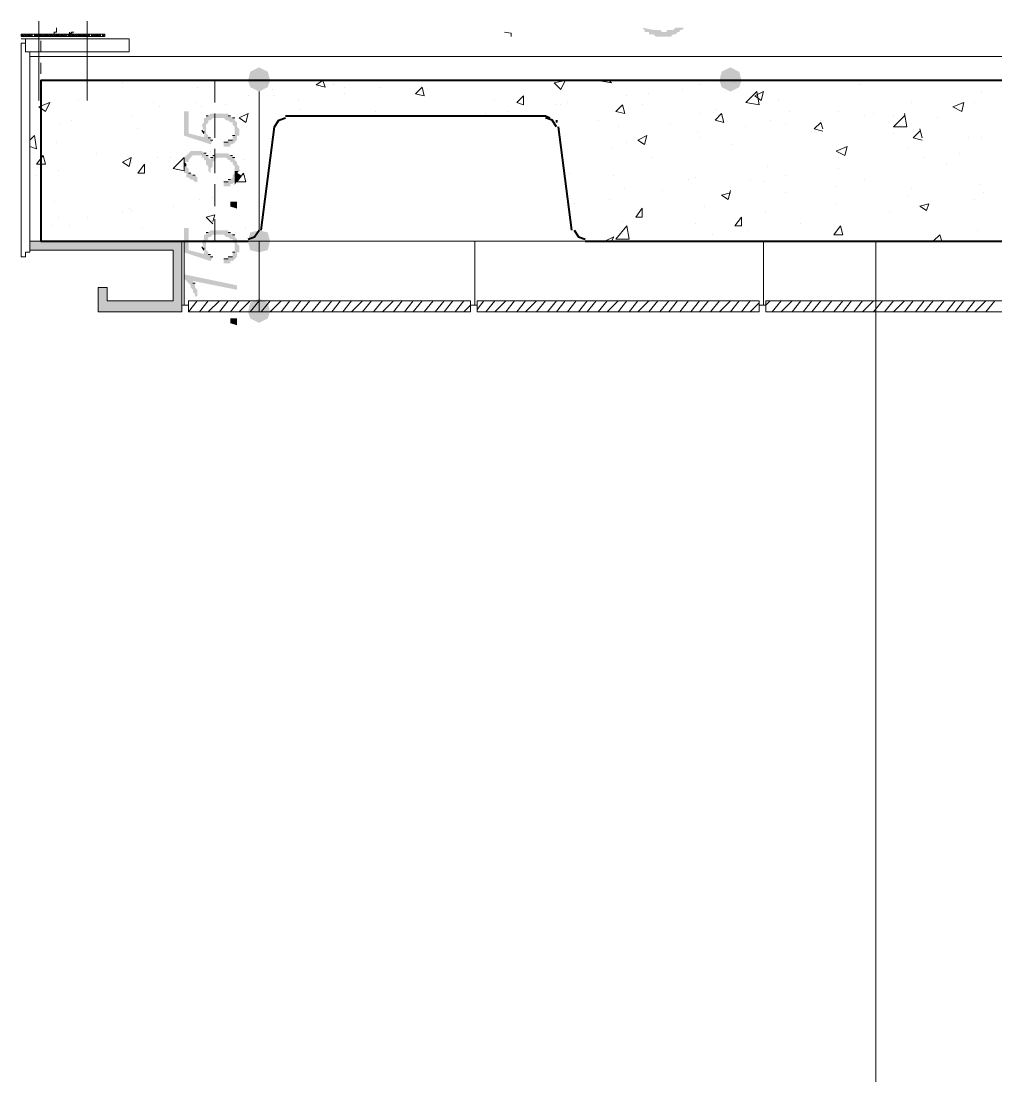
# Model space of a CAD drawing. Header units: millimetres. Extents: x 182 to 575, y -105 to 95.
# Drawn here: x 364.427 to 366.535, y -0.58 to 1.701 of the extents above; entities that cross this region are included whole.
import ezdxf

# ---------------------------------------------------------------- set-up
doc = ezdxf.new("R2010")
doc.units = ezdxf.units.MM
doc.header["$MEASUREMENT"] = 0
doc.layers.add('PDF_Geometry', color=7, linetype='Continuous')
doc.layers.add('PDF_Solid Fills', color=7, linetype='Continuous')

msp = doc.modelspace()

# ---------------------------------------------------------------- hatches: boundary and pattern name
at = {"layer": 'PDF_Solid Fills', "transparency": 33554559}
for points in [[(365.8464, 1.6769), (365.8512, 1.6769), (365.8512, 1.6817), (365.856, 1.6817), (365.8607, 1.6864), (365.8417, 1.6864), (365.8369, 1.6817), (365.8226, 1.6817), (365.8226, 1.6769), (365.8131, 1.6769), (365.8083, 1.6817), (365.794, 1.6817), (365.7702, 1.6864), (365.775, 1.6817), (365.775, 1.6769), (365.7845, 1.6769), (365.7845, 1.6722), (365.794, 1.6722), (365.7988, 1.6674), (365.8321, 1.6674), (365.8369, 1.6722), (365.8417, 1.6722)], [(364.9226, 1.5579), (364.9417, 1.5483), (364.9607, 1.5579), (364.9655, 1.5722), (364.9607, 1.5912), (364.9417, 1.6007), (364.9226, 1.5912), (364.9179, 1.5722)], [(365.9417, 1.5579), (365.9607, 1.5483), (365.9798, 1.5579), (365.9845, 1.5722), (365.9798, 1.5912), (365.9607, 1.6007), (365.9417, 1.5912), (365.9369, 1.5722)], [(364.8274, 1.4483), (364.8226, 1.4579), (364.8226, 1.4495), (364.7893, 1.4579), (364.7893, 1.5055), (364.7798, 1.5055), (364.7798, 1.4531), (364.8369, 1.4341), (364.8417, 1.4436), (364.8369, 1.4436), (364.8369, 1.4483), (364.8321, 1.4483), (364.8321, 1.4531), (364.8274, 1.4579), (364.8274, 1.4769), (364.8321, 1.4817), (364.8321, 1.4864), (364.8369, 1.4864), (364.8417, 1.4912), (364.8655, 1.4912), (364.8702, 1.4864), (364.875, 1.4864), (364.8798, 1.4817), (364.8845, 1.4817), (364.8845, 1.4769), (364.8893, 1.4722), (364.8893, 1.4531), (364.8845, 1.4531), (364.8845, 1.4436), (364.875, 1.4436), (364.875, 1.4388), (364.8655, 1.4388), (364.8655, 1.4293), (364.8798, 1.4293), (364.8798, 1.4341), (364.8845, 1.4341), (364.8893, 1.4388), (364.894, 1.4436), (364.894, 1.4531), (364.8988, 1.4531), (364.8988, 1.4674), (364.894, 1.4722), (364.894, 1.4817), (364.8893, 1.4864), (364.8893, 1.4912), (364.8845, 1.4912), (364.8798, 1.496), (364.875, 1.496), (364.875, 1.5007), (364.8369, 1.5007), (364.8321, 1.496), (364.8274, 1.496), (364.8274, 1.4912), (364.8226, 1.4912), (364.8226, 1.4817), (364.8179, 1.4769)], [(364.7988, 1.3579), (364.8036, 1.3531), (364.8083, 1.3531), (364.8083, 1.3626), (364.8036, 1.3674), (364.7988, 1.3674), (364.794, 1.3722), (364.7893, 1.3722), (364.7893, 1.3817), (364.7845, 1.3864), (364.7798, 1.3864), (364.7798, 1.3722), (364.7845, 1.3722), (364.7845, 1.3626), (364.7893, 1.3626), (364.794, 1.3579)], [(364.8798, 1.3007), (364.894, 1.296), (364.894, 1.3103), (364.8798, 1.3103)], [(364.8274, 1.196), (364.8226, 1.2055), (364.8226, 1.1972), (364.7893, 1.2055), (364.7893, 1.2531), (364.7798, 1.2531), (364.7798, 1.2007), (364.8369, 1.1817), (364.8417, 1.1912), (364.8369, 1.1912), (364.8369, 1.196), (364.8321, 1.196), (364.8321, 1.2007), (364.8274, 1.2055), (364.8274, 1.2245), (364.8321, 1.2293), (364.8321, 1.2341), (364.8369, 1.2341), (364.8417, 1.2388), (364.8655, 1.2388), (364.8702, 1.2341), (364.875, 1.2341), (364.8798, 1.2293), (364.8845, 1.2293), (364.8845, 1.2245), (364.8893, 1.2198), (364.8893, 1.2007), (364.8845, 1.2007), (364.8845, 1.1912), (364.875, 1.1912), (364.875, 1.1864), (364.8655, 1.1864), (364.8655, 1.1769), (364.8798, 1.1769), (364.8798, 1.1817), (364.8845, 1.1817), (364.894, 1.1912), (364.894, 1.2007), (364.8988, 1.2007), (364.8988, 1.215), (364.894, 1.2198), (364.894, 1.2293), (364.8893, 1.2341), (364.8893, 1.2388), (364.8845, 1.2388), (364.8798, 1.2436), (364.875, 1.2436), (364.875, 1.2483), (364.8369, 1.2483), (364.8321, 1.2436), (364.8274, 1.2436), (364.8274, 1.2388), (364.8226, 1.2388), (364.8226, 1.2293), (364.8179, 1.2245)], [(364.9226, 1.2055), (364.9417, 1.2007), (364.9607, 1.2055), (364.9655, 1.2245), (364.9607, 1.2436), (364.9417, 1.2483), (364.9226, 1.2436), (364.9179, 1.2245)], [(364.4464, 1.2055), (364.756, 1.2055), (364.756, 1.096), (364.6131, 1.096), (364.6131, 1.1245), (364.594, 1.1245), (364.594, 1.0722), (364.775, 1.0722), (364.775, 1.2245), (364.4464, 1.2245)], [(364.8036, 1.1055), (364.8083, 1.1055), (364.8083, 1.1198), (364.8036, 1.1245), (364.8036, 1.1341), (364.7988, 1.1341), (364.7988, 1.1388), (364.894, 1.1198), (364.894, 1.1293), (364.7798, 1.1531), (364.7798, 1.1436), (364.7845, 1.1388), (364.7893, 1.1341), (364.794, 1.1293), (364.794, 1.1245), (364.7988, 1.1198), (364.7988, 1.115), (364.8036, 1.1103)], [(364.9607, 1.0912), (364.9417, 1.1007), (364.9226, 1.0912), (364.9179, 1.0722), (364.9226, 1.0579), (364.9417, 1.0483), (364.9607, 1.0579), (364.9655, 1.0722)], [(364.8798, 1.0483), (364.894, 1.0436), (364.894, 1.0579), (364.8798, 1.0579)]]:
    msp.add_hatch(color=256, dxfattribs=at).paths.add_polyline_path(points)
h = msp.add_hatch(color=256, dxfattribs=at)
h.paths.add_polyline_path([(364.8798, 1.3436), (364.8798, 1.3483), (364.8845, 1.3483), (364.8893, 1.3531), (364.8893, 1.3722), (364.8845, 1.3674), (364.8845, 1.3626), (364.8798, 1.3579), (364.875, 1.3579), (364.875, 1.3531), (364.8655, 1.3531), (364.8655, 1.3436)])
h.paths.add_polyline_path([(364.8179, 1.4055), (364.8226, 1.4055), (364.8179, 1.4103)])
h.paths.add_polyline_path([(364.8226, 1.4055), (364.8226, 1.4007), (364.8274, 1.4007)])
h.paths.add_polyline_path([(364.8893, 1.3864), (364.8893, 1.3769), (364.8988, 1.3769), (364.8988, 1.3864), (364.894, 1.3912), (364.894, 1.396), (364.8893, 1.4007), (364.8893, 1.4055), (364.8845, 1.4055), (364.8845, 1.4103), (364.8798, 1.4103), (364.875, 1.415), (364.8464, 1.415), (364.8464, 1.4103), (364.8417, 1.4103), (364.8417, 1.4055), (364.8369, 1.4055), (364.8369, 1.4007), (364.8321, 1.4055), (364.8321, 1.4103), (364.8274, 1.4103), (364.8274, 1.415), (364.8226, 1.415), (364.8179, 1.4198), (364.794, 1.4198), (364.7798, 1.4055), (364.7798, 1.396), (364.7893, 1.396), (364.7893, 1.4007), (364.794, 1.4055), (364.7988, 1.4103), (364.8179, 1.4103), (364.8274, 1.4007), (364.8274, 1.3912), (364.8321, 1.3864), (364.8321, 1.3769), (364.8369, 1.3722), (364.8369, 1.3817), (364.8417, 1.3864), (364.8417, 1.396), (364.8464, 1.4007), (364.8512, 1.4055), (364.8702, 1.4055), (364.875, 1.4007), (364.8798, 1.4007), (364.8798, 1.396), (364.8845, 1.396), (364.8845, 1.3912)])

# ---------------------------------------------------------------- linework, layer by layer
at = {"layer": 'PDF_Geometry', "lineweight": 13}
for points in [[(364.4655, 1.7007), (364.4655, 1.5293)], [(364.5702, 1.7007), (364.5702, 1.5293)], [(364.4702, 1.6341), (364.4702, 1.6579)], [(364.5702, 1.6341), (364.5702, 1.6579)], [(364.4702, 1.5864), (364.4702, 1.6103)], [(364.5702, 1.5864), (364.5702, 1.6103)], [(364.8512, 1.5722), (365.1321, 1.5722)], [(365.8702, 1.5722), (367.2179, 1.5722)], [(364.775, 1.0722), (364.775, 1.2245), (364.4464, 1.2245), (364.4464, 1.2055), (364.756, 1.2055), (364.756, 1.096), (364.6131, 1.096), (364.6131, 1.1245), (364.594, 1.1245), (364.594, 1.0722)], [(364.8512, 1.2245), (364.975, 1.2245)], [(365.4083, 1.2245), (365.4083, 1.0864)], [(366.0321, 1.2245), (366.0321, 1.0864)], [(364.7893, 1.096), (365.3988, 1.096), (365.3988, 1.0722), (364.7893, 1.0722)], [(366.0226, 1.096), (365.4131, 1.096), (365.4131, 1.0722), (366.0226, 1.0722)], [(366.0369, 1.096), (366.6464, 1.096), (366.6464, 1.0722), (366.0369, 1.0722)], [(364.8512, 1.0722), (365.2369, 1.0722)]]:
    msp.add_lwpolyline(points, close=True, dxfattribs=at)
at = {"layer": 'PDF_Geometry', "lineweight": 20}
for points in [[(364.4274, 1.6722), (364.4274, 1.6674), (364.6083, 1.6674), (364.6083, 1.6722)], [(364.4274, 1.6722), (364.4274, 1.6674), (364.6083, 1.6674), (364.6083, 1.6722)], [(364.4369, 1.6341), (364.6607, 1.6341), (364.6607, 1.6626), (364.4369, 1.6626)]]:
    msp.add_lwpolyline(points, close=True, dxfattribs=at)
at = {"layer": 'PDF_Geometry', "color": 8, "lineweight": 13, "true_color": 0x808080}
for points in [[(364.4274, 1.6674), (364.4321, 1.6722), (364.4369, 1.6722), (364.4321, 1.6674), (364.4369, 1.6674), (364.4417, 1.6722), (364.4464, 1.6722), (364.4417, 1.6674), (364.4464, 1.6674), (364.4417, 1.6674), (364.4464, 1.6722)], [(364.4274, 1.6674), (364.4274, 1.6674)], [(364.4274, 1.6674), (364.4274, 1.6674)], [(364.4321, 1.6674), (364.4321, 1.6722)], [(364.4321, 1.6674), (364.4321, 1.6674)], [(364.4655, 1.6722), (364.4607, 1.6722), (364.4607, 1.6674), (364.456, 1.6674), (364.4512, 1.6674), (364.4512, 1.6722), (364.456, 1.6722), (364.4512, 1.6722), (364.456, 1.6722), (364.4512, 1.6722), (364.4512, 1.6674), (364.4464, 1.6674)], [(364.4512, 1.6674), (364.456, 1.6674), (364.456, 1.6722), (364.4607, 1.6722), (364.456, 1.6674)], [(364.4512, 1.6674), (364.4512, 1.6674)], [(364.4607, 1.6674), (364.4655, 1.6722), (364.4607, 1.6722)], [(364.4607, 1.6674), (364.4607, 1.6674)], [(364.4655, 1.6674), (364.4655, 1.6674)], [(364.4655, 1.6674), (364.4655, 1.6674)], [(364.4702, 1.6722), (364.4702, 1.6674), (364.4702, 1.6722), (364.475, 1.6722), (364.475, 1.6674), (364.4798, 1.6674), (364.475, 1.6674)], [(364.4702, 1.6674), (364.475, 1.6722), (364.4798, 1.6722), (364.475, 1.6722)], [(364.4702, 1.6674), (364.4702, 1.6674)], [(364.475, 1.6674), (364.475, 1.6674)], [(364.475, 1.6674), (364.475, 1.6674)], [(364.4893, 1.6722), (364.4845, 1.6722), (364.4798, 1.6674), (364.4798, 1.6722), (364.4845, 1.6722), (364.4845, 1.6674), (364.4893, 1.6722), (364.4845, 1.6722), (364.4798, 1.6722), (364.4798, 1.6674), (364.4845, 1.6722), (364.4845, 1.6674), (364.4798, 1.6674)], [(364.4845, 1.6674), (364.4893, 1.6722), (364.4845, 1.6722)], [(364.494, 1.6722), (364.4988, 1.6722), (364.494, 1.6674), (364.4988, 1.6722), (364.494, 1.6722), (364.4893, 1.6722), (364.4893, 1.6674), (364.494, 1.6722), (364.494, 1.6674), (364.4893, 1.6674), (364.494, 1.6674), (364.494, 1.6722), (364.4988, 1.6722), (364.4988, 1.6769), (364.5036, 1.6769), (364.5036, 1.6817), (364.5036, 1.6864)], [(364.4988, 1.6674), (364.4988, 1.6722), (364.5036, 1.6722)], [(364.4988, 1.6674), (364.5036, 1.6722)], [(364.4988, 1.6674), (364.5036, 1.6674)], [(364.4988, 1.6674), (364.5036, 1.6674)], [(364.4988, 1.6674), (364.4988, 1.6674)], [(364.4988, 1.6674), (364.4988, 1.6674)], [(364.5036, 1.6674), (364.5083, 1.6722), (364.5036, 1.6722)], [(364.5036, 1.6674), (364.5083, 1.6722)], [(364.5036, 1.6674), (364.5036, 1.6722), (364.5083, 1.6722)], [(364.5036, 1.6674), (364.5036, 1.6722)], [(364.5036, 1.6674), (364.5036, 1.6674)], [(364.5036, 1.6674), (364.5036, 1.6674)], [(364.5036, 1.6674), (364.5036, 1.6674)], [(364.5036, 1.6674), (364.5036, 1.6674)], [(364.5036, 1.6674), (364.5036, 1.6674)], [(364.5036, 1.6674), (364.5036, 1.6674)], [(364.5036, 1.6674), (364.5036, 1.6674)], [(364.5083, 1.6674), (364.5083, 1.6722), (364.5131, 1.6722)], [(364.5083, 1.6674), (364.5131, 1.6722)], [(364.5083, 1.6674), (364.5131, 1.6722), (364.5179, 1.6722)], [(364.5083, 1.6674), (364.5083, 1.6722), (364.5131, 1.6722)], [(364.5083, 1.6674), (364.5131, 1.6722)], [(364.5083, 1.6674), (364.5131, 1.6722), (364.5179, 1.6722)], [(364.5083, 1.6674), (364.5083, 1.6674)], [(364.5083, 1.6674), (364.5083, 1.6674)], [(364.5083, 1.6674), (364.5083, 1.6674)], [(364.5417, 1.6769), (364.5369, 1.6769), (364.5369, 1.6722), (364.5321, 1.6722), (364.5321, 1.6674), (364.5369, 1.6674), (364.5321, 1.6674), (364.5369, 1.6722), (364.5369, 1.6769), (364.5321, 1.6722), (364.5274, 1.6722), (364.5226, 1.6722), (364.5179, 1.6674), (364.5226, 1.6722), (364.5226, 1.6674), (364.5274, 1.6722), (364.5226, 1.6674), (364.5274, 1.6674), (364.5321, 1.6722), (364.5274, 1.6722), (364.5226, 1.6722), (364.5179, 1.6674), (364.5179, 1.6722), (364.5131, 1.6674), (364.5131, 1.6722), (364.5131, 1.6674), (364.5131, 1.6722), (364.5179, 1.6722), (364.5131, 1.6722), (364.5131, 1.6674), (364.5131, 1.6722), (364.5131, 1.6674), (364.5179, 1.6722), (364.5179, 1.6674), (364.5226, 1.6722), (364.5179, 1.6722), (364.5226, 1.6722), (364.5179, 1.6674), (364.5179, 1.6722), (364.5226, 1.6722), (364.5226, 1.6674), (364.5274, 1.6674), (364.5226, 1.6674), (364.5274, 1.6722), (364.5321, 1.6722), (364.5321, 1.6769)], [(364.5131, 1.6674), (364.5131, 1.6674)], [(364.5131, 1.6674), (364.5131, 1.6674)], [(364.5131, 1.6674), (364.5131, 1.6674)], [(364.5179, 1.6674), (364.5179, 1.6674)], [(364.5179, 1.6674), (364.5179, 1.6674)], [(364.5179, 1.6674), (364.5179, 1.6674)], [(364.5274, 1.6674), (364.5321, 1.6722)], [(364.5274, 1.6674), (364.5321, 1.6722)], [(364.5274, 1.6674), (364.5274, 1.6674)], [(364.5274, 1.6674), (364.5274, 1.6674)], [(364.5417, 1.6674), (364.5369, 1.6674), (364.5321, 1.6674), (364.5369, 1.6674), (364.5417, 1.6674), (364.5417, 1.6722), (364.5464, 1.6722), (364.5417, 1.6674), (364.5464, 1.6674)], [(364.5369, 1.6674), (364.5369, 1.6674)], [(364.5369, 1.6674), (364.5369, 1.6674)], [(364.5417, 1.6674), (364.5417, 1.6674)], [(364.5702, 1.6674), (364.5655, 1.6674), (364.5702, 1.6722), (364.5655, 1.6722), (364.5607, 1.6674), (364.556, 1.6674), (364.5607, 1.6722), (364.556, 1.6722), (364.5512, 1.6674), (364.5512, 1.6722), (364.556, 1.6722), (364.5512, 1.6722), (364.5464, 1.6722), (364.5464, 1.6674), (364.5464, 1.6722), (364.5512, 1.6722), (364.5464, 1.6722), (364.5464, 1.6674), (364.5512, 1.6722), (364.556, 1.6722), (364.5512, 1.6722), (364.5512, 1.6674)], [(364.5464, 1.6674), (364.5464, 1.6674)], [(364.5464, 1.6674), (364.5464, 1.6674)], [(364.556, 1.6674), (364.556, 1.6722), (364.556, 1.6674), (364.556, 1.6722), (364.5607, 1.6722), (364.5607, 1.6674), (364.5607, 1.6722), (364.5655, 1.6722), (364.5655, 1.6674), (364.5702, 1.6674), (364.575, 1.6674), (364.575, 1.6722), (364.5798, 1.6722), (364.575, 1.6722), (364.5798, 1.6722), (364.575, 1.6722), (364.575, 1.6674), (364.5798, 1.6674), (364.5845, 1.6674), (364.5845, 1.6722), (364.5893, 1.6722), (364.5893, 1.6674), (364.5893, 1.6722), (364.594, 1.6722), (364.594, 1.6674), (364.5988, 1.6722), (364.6036, 1.6722), (364.5988, 1.6722), (364.5988, 1.6674), (364.6036, 1.6674), (364.5988, 1.6674)], [(364.556, 1.6674), (364.556, 1.6674)], [(364.575, 1.6674), (364.5798, 1.6674), (364.5798, 1.6722), (364.5845, 1.6722), (364.5798, 1.6674)], [(364.575, 1.6674), (364.575, 1.6674)], [(364.5845, 1.6674), (364.5893, 1.6722), (364.5845, 1.6722)], [(364.5845, 1.6674), (364.5845, 1.6674)], [(364.5893, 1.6674), (364.594, 1.6674), (364.594, 1.6722), (364.5988, 1.6722), (364.5988, 1.6674), (364.5988, 1.6722), (364.6036, 1.6722)], [(364.5893, 1.6674), (364.5893, 1.6674)], [(364.594, 1.6674), (364.594, 1.6674)], [(364.5988, 1.6674), (364.5988, 1.6674)], [(364.5988, 1.6674), (364.5988, 1.6674)], [(364.6036, 1.6674), (364.6083, 1.6674), (364.6083, 1.6722), (364.6036, 1.6674), (364.6036, 1.6722), (364.6083, 1.6722), (364.6036, 1.6674), (364.6036, 1.6722), (364.6083, 1.6722), (364.6083, 1.6674)], [(364.6083, 1.6674), (364.6083, 1.6674)]]:
    msp.add_lwpolyline(points, dxfattribs=at)
for points in [[(364.4369, 1.6722), (364.4321, 1.6722), (364.4321, 1.6674)], [(364.4369, 1.6722), (364.4369, 1.6674), (364.4369, 1.6722), (364.4417, 1.6722)], [(364.4417, 1.6674), (364.4417, 1.6722), (364.4369, 1.6722), (364.4369, 1.6674), (364.4417, 1.6722)], [(364.4512, 1.6722), (364.4464, 1.6722), (364.4464, 1.6674)], [(364.4512, 1.6722), (364.4464, 1.6722), (364.4464, 1.6674)], [(364.4607, 1.6722), (364.456, 1.6722), (364.456, 1.6674)], [(364.4607, 1.6722), (364.4607, 1.6674), (364.4607, 1.6722), (364.4655, 1.6722)], [(364.4702, 1.6722), (364.4655, 1.6674), (364.4655, 1.6722)], [(364.4702, 1.6722), (364.4655, 1.6674), (364.4655, 1.6722)], [(364.4702, 1.6722), (364.4702, 1.6674), (364.4702, 1.6722), (364.475, 1.6722)], [(364.4798, 1.6722), (364.475, 1.6674), (364.475, 1.6722)], [(364.494, 1.6722), (364.4893, 1.6722), (364.4893, 1.6674)], [(364.5036, 1.6722), (364.4988, 1.6674), (364.4988, 1.6722)], [(364.5036, 1.6722), (364.4988, 1.6674), (364.4988, 1.6722)], [(364.5036, 1.6722), (364.4988, 1.6674), (364.4988, 1.6722)], [(364.5131, 1.6722), (364.5083, 1.6674), (364.5083, 1.6722)], [(364.5131, 1.6722), (364.5083, 1.6674), (364.5083, 1.6722)], [(364.5226, 1.6722), (364.5179, 1.6674), (364.5179, 1.6722)], [(364.5274, 1.6722), (364.5226, 1.6722), (364.5226, 1.6674)], [(364.5274, 1.6722), (364.5226, 1.6722), (364.5226, 1.6674), (364.5274, 1.6674), (364.5321, 1.6722)], [(364.5369, 1.6769), (364.5369, 1.6722), (364.5321, 1.6674), (364.5321, 1.6722), (364.5369, 1.6722), (364.5369, 1.6769), (364.5417, 1.6769)], [(364.5369, 1.6722), (364.5321, 1.6722), (364.5321, 1.6674)], [(364.5369, 1.6722), (364.5321, 1.6674), (364.5321, 1.6722)], [(364.5417, 1.6722), (364.5369, 1.6722), (364.5369, 1.6674)], [(364.5417, 1.6722), (364.5369, 1.6722), (364.5369, 1.6674)], [(364.5417, 1.6722), (364.5369, 1.6674), (364.5369, 1.6722), (364.5417, 1.6722), (364.5369, 1.6722), (364.5417, 1.6722), (364.5369, 1.6722), (364.5369, 1.6674)], [(364.5464, 1.6722), (364.5417, 1.6674), (364.5417, 1.6722)], [(364.5655, 1.6722), (364.5607, 1.6722), (364.5607, 1.6674)], [(364.5702, 1.6722), (364.5655, 1.6674), (364.5655, 1.6722)], [(364.575, 1.6722), (364.5702, 1.6722), (364.5702, 1.6674)], [(364.575, 1.6722), (364.5702, 1.6722), (364.5702, 1.6674)], [(364.5845, 1.6722), (364.5798, 1.6722), (364.5798, 1.6674)], [(364.5845, 1.6722), (364.5845, 1.6674), (364.5845, 1.6722), (364.5893, 1.6722)], [(364.594, 1.6722), (364.5893, 1.6674), (364.5893, 1.6722)], [(364.594, 1.6722), (364.594, 1.6674), (364.594, 1.6722), (364.5988, 1.6722)]]:
    msp.add_lwpolyline(points, close=True, dxfattribs=at)
at = {"layer": 'PDF_Geometry', "lineweight": 20}
for points in [[(365.4726, 1.6769), (365.4869, 1.6745), (365.4869, 1.6722), (365.4869, 1.6722), (365.4869, 1.6698), (365.4869, 1.6674), (365.4869, 1.6674)], [(364.4464, 1.6341), (364.4464, 1.2007), (364.4369, 1.2007), (364.4369, 1.1912), (364.4274, 1.1912), (364.4274, 1.6531), (364.4369, 1.6531)], [(366.275, 1.2245), (366.275, -2.4278)], [(364.4369, 1.2007), (364.4369, 1.2007)]]:
    msp.add_lwpolyline(points, dxfattribs=at)
at = {"layer": 'PDF_Geometry', "lineweight": 0}
for points in [[(364.6083, 1.6626), (364.4274, 1.6626)], [(365.0798, 1.5722), (365.0845, 1.5579), (365.0655, 1.5626)], [(365.294, 1.5579), (365.2988, 1.5388), (365.2798, 1.5436)], [(365.6036, 1.5722), (365.594, 1.5531), (365.5798, 1.5674)], [(365.5131, 1.5388), (365.5131, 1.5198), (365.4988, 1.5245)], [(366.0226, 1.5198), (365.994, 1.5245), (366.0179, 1.5483)], [(366.0321, 1.5483), (366.0274, 1.5293), (366.0131, 1.5388)], [(364.4893, 1.5245), (364.4798, 1.5055), (364.4655, 1.515)], [(365.7274, 1.5198), (365.7321, 1.5007), (365.7131, 1.5055)], [(366.4655, 1.5245), (366.4607, 1.5055), (366.4417, 1.515)], [(364.9179, 1.5007), (364.9131, 1.4817), (364.8988, 1.4912)], [(365.9417, 1.5007), (365.9464, 1.4817), (365.9274, 1.4864)], [(365.7798, 1.4531), (365.775, 1.4341), (365.7607, 1.4436)], [(366.2131, 1.4293), (366.2083, 1.4103), (366.1893, 1.4198)], [(364.475, 1.4103), (364.4798, 1.3912), (364.4607, 1.3912)], [(364.6655, 1.4055), (364.6607, 1.3864), (364.6464, 1.396)], [(364.7798, 1.3769), (364.756, 1.3817), (364.7798, 1.4055)], [(364.694, 1.3912), (364.694, 1.3722), (364.6798, 1.3722)], [(364.9083, 1.3722), (364.9131, 1.3531), (364.894, 1.3531)], [(366.3893, 1.3055), (366.3845, 1.2912), (366.3702, 1.3007)], [(365.7702, 1.296), (365.7702, 1.2769), (365.756, 1.2769)], [(365.7417, 1.2293), (365.7131, 1.2293), (365.7369, 1.2579)], [(365.9845, 1.2769), (365.9845, 1.2579), (365.9702, 1.2579)], [(366.1988, 1.2579), (366.2036, 1.2388), (366.1845, 1.2388)]]:
    msp.add_lwpolyline(points, close=True, dxfattribs=at)
at = {"layer": 'PDF_Geometry', "lineweight": 13}
for points in [[(364.4464, 1.5722), (364.4464, 1.6245), (367.5083, 1.6245)], [(364.4702, 1.6198), (364.4702, 1.6198)], [(364.4702, 1.6198), (364.4702, 1.6198)], [(364.5702, 1.6198), (364.5702, 1.6198)], [(364.5702, 1.6198), (364.5702, 1.6198)], [(364.494, 1.5722), (364.4702, 1.5722), (364.4702, 1.5245)], [(364.5702, 1.5722), (364.5226, 1.5722)], [(364.6464, 1.5722), (364.594, 1.5722)], [(364.7226, 1.5722), (364.6702, 1.5722)], [(364.794, 1.5722), (364.7464, 1.5722)], [(364.8464, 1.5245), (364.8464, 1.5722), (364.8226, 1.5722)], [(364.9417, 1.5483), (364.9417, 1.5245), (364.9417, 1.2722), (364.9417, 1.2483), (364.9417, 1.2722), (364.9417, 1.3245)], [(364.4702, 1.5007), (364.4702, 1.4483)], [(364.8274, 1.496), (364.8321, 1.496), (364.8274, 1.496)], [(364.8464, 1.4483), (364.8464, 1.5007)], [(364.8798, 1.496), (364.875, 1.496), (364.8798, 1.496)], [(364.8893, 1.4912), (364.8845, 1.4912), (364.8893, 1.4912)], [(364.8179, 1.465), (364.8226, 1.4579), (364.8226, 1.4626)], [(364.8369, 1.4483), (364.8321, 1.4483), (364.8369, 1.4483)], [(364.8417, 1.4436), (364.8369, 1.4436), (364.8417, 1.4436)], [(364.8655, 1.4388), (364.875, 1.4388), (364.8655, 1.4388)], [(364.875, 1.4436), (364.8845, 1.4436), (364.875, 1.4436)], [(364.8845, 1.4531), (364.8893, 1.4531), (364.8845, 1.4531)], [(364.4702, 1.4245), (364.4702, 1.3722)], [(364.8274, 1.415), (364.8226, 1.415), (364.8274, 1.415)], [(364.8464, 1.3722), (364.8464, 1.4245)], [(364.8321, 1.4103), (364.8274, 1.4103), (364.8321, 1.4103)], [(364.8369, 1.4055), (364.8417, 1.4055), (364.8369, 1.4055)], [(364.8417, 1.4103), (364.8464, 1.4103), (364.8417, 1.4103)], [(364.8845, 1.4103), (364.8798, 1.4103), (364.8845, 1.4103)], [(364.8893, 1.4055), (364.8845, 1.4055), (364.8893, 1.4055)], [(364.794, 1.3722), (364.7893, 1.3722), (364.794, 1.3722)], [(364.4702, 1.3483), (364.4702, 1.3007)], [(364.8036, 1.3674), (364.7988, 1.3674), (364.8036, 1.3674)], [(364.8464, 1.3007), (364.8464, 1.3483)], [(364.8655, 1.3531), (364.875, 1.3531), (364.8655, 1.3531)], [(364.875, 1.3579), (364.8798, 1.3579), (364.875, 1.3579)], [(364.4988, 1.3103), (364.4988, 1.3103)], [(364.894, 1.296), (364.8798, 1.3007), (364.894, 1.296)], [(364.4702, 1.2722), (364.4702, 1.2245), (364.494, 1.2245)], [(364.8226, 1.2245), (364.8464, 1.2245), (364.8464, 1.2722)], [(364.8274, 1.2436), (364.8321, 1.2436), (364.8274, 1.2436)], [(364.8798, 1.2436), (364.875, 1.2436), (364.8798, 1.2436)], [(364.8893, 1.2388), (364.8845, 1.2388), (364.8893, 1.2388)], [(364.5226, 1.2245), (364.5702, 1.2245)], [(364.594, 1.2245), (364.6464, 1.2245)], [(364.6702, 1.2245), (364.7226, 1.2245)], [(364.7464, 1.2245), (364.794, 1.2245)], [(364.7798, 1.0864), (364.7798, 1.2245)], [(364.8179, 1.2126), (364.8226, 1.2055), (364.8226, 1.2103)], [(364.8702, 1.2245), (377.3179, 1.2245)], [(364.9417, 1.0722), (364.9417, 1.2245)], [(364.8369, 1.196), (364.8321, 1.196), (364.8369, 1.196)], [(364.8417, 1.1912), (364.8369, 1.1912), (364.8417, 1.1912)], [(364.8655, 1.1864), (364.875, 1.1864), (364.8655, 1.1864)], [(364.875, 1.1912), (364.8845, 1.1912), (364.875, 1.1912)], [(364.8845, 1.2007), (364.8893, 1.2007), (364.8845, 1.2007)], [(364.8036, 1.1341), (364.7988, 1.1341), (364.8036, 1.1341)], [(364.775, 1.0722), (364.775, 1.096)], [(364.8083, 1.096), (364.7893, 1.0722), (364.7893, 1.096)], [(364.8131, 1.0722), (364.8321, 1.096)], [(364.8321, 1.0722), (364.856, 1.096)], [(364.856, 1.0722), (364.875, 1.096)], [(364.8798, 1.0722), (364.8988, 1.096)], [(364.8988, 1.0722), (364.9226, 1.096)], [(364.9226, 1.0722), (364.9417, 1.096)], [(364.9464, 1.0722), (364.9655, 1.096)], [(364.9655, 1.0722), (364.9893, 1.096)], [(364.9893, 1.0722), (365.0083, 1.096)], [(365.0131, 1.0722), (365.0321, 1.096)], [(365.0321, 1.0722), (365.0512, 1.096)], [(365.056, 1.0722), (365.075, 1.096)], [(365.0798, 1.0722), (365.0988, 1.096)], [(365.0988, 1.0722), (365.1179, 1.096)], [(365.1226, 1.0722), (365.1417, 1.096)], [(365.1417, 1.0722), (365.1655, 1.096)], [(365.1655, 1.0722), (365.1845, 1.096)], [(365.1893, 1.0722), (365.2083, 1.096)], [(365.2083, 1.0722), (365.2321, 1.096)], [(365.2321, 1.0722), (365.2512, 1.096)], [(365.256, 1.0722), (365.275, 1.096)], [(365.275, 1.0722), (365.294, 1.096)], [(365.2988, 1.0722), (365.3179, 1.096)], [(365.3226, 1.0722), (365.3417, 1.096)], [(365.3417, 1.0722), (365.3607, 1.096)], [(365.3655, 1.0722), (365.3845, 1.096)], [(365.3988, 1.0722), (365.3988, 1.096)], [(365.4131, 1.0722), (365.4131, 1.096)], [(365.4131, 1.0769), (365.4274, 1.096)], [(365.4321, 1.0722), (365.4512, 1.096)], [(365.4512, 1.0722), (365.475, 1.096)], [(365.475, 1.0722), (365.494, 1.096)], [(365.4988, 1.0722), (365.5179, 1.096)], [(365.5179, 1.0722), (365.5417, 1.096)], [(365.5417, 1.0722), (365.5607, 1.096)], [(365.5655, 1.0722), (365.5845, 1.096)], [(365.5845, 1.0722), (365.6036, 1.096)], [(365.6083, 1.0722), (365.6274, 1.096)], [(365.6321, 1.0722), (365.6512, 1.096)], [(365.6512, 1.0722), (365.6702, 1.096)], [(365.675, 1.0722), (365.694, 1.096)], [(365.694, 1.0722), (365.7179, 1.096)], [(365.7179, 1.0722), (365.7369, 1.096)], [(365.7417, 1.0722), (365.7607, 1.096)], [(365.7607, 1.0722), (365.7845, 1.096)], [(365.7845, 1.0722), (365.8036, 1.096)], [(365.8083, 1.0722), (365.8274, 1.096)], [(365.8274, 1.0722), (365.8464, 1.096)], [(365.8512, 1.0722), (365.8702, 1.096)], [(365.875, 1.0722), (365.894, 1.096)], [(365.894, 1.0722), (365.9131, 1.096)], [(365.9179, 1.0722), (365.9369, 1.096)], [(365.9369, 1.0722), (365.9607, 1.096)], [(365.9607, 1.0722), (365.9798, 1.096)], [(365.9845, 1.0722), (366.0036, 1.096)], [(366.0226, 1.0722), (366.0226, 1.096)], [(366.0464, 1.096), (366.0369, 1.0864), (366.0226, 1.0864)], [(366.0369, 1.0722), (366.0369, 1.096)], [(366.0512, 1.0722), (366.0702, 1.096)], [(366.0702, 1.0722), (366.094, 1.096)], [(366.094, 1.0722), (366.1131, 1.096)], [(366.1179, 1.0722), (366.1369, 1.096)], [(366.1369, 1.0722), (366.156, 1.096)], [(366.1607, 1.0722), (366.1798, 1.096)], [(366.1845, 1.0722), (366.2036, 1.096)], [(366.2036, 1.0722), (366.2226, 1.096)], [(366.2274, 1.0722), (366.2464, 1.096)], [(366.2464, 1.0722), (366.2702, 1.096)], [(366.2702, 1.0722), (366.2893, 1.096)], [(366.294, 1.0722), (366.3131, 1.096)], [(366.3131, 1.0722), (366.3369, 1.096)], [(366.3369, 1.0722), (366.356, 1.096)], [(366.3607, 1.0722), (366.3798, 1.096)], [(366.3798, 1.0722), (366.3988, 1.096)], [(366.4036, 1.0722), (366.4226, 1.096)], [(366.4274, 1.0722), (366.4464, 1.096)], [(366.4464, 1.0722), (366.4655, 1.096)], [(366.4702, 1.0722), (366.4893, 1.096)], [(366.4893, 1.0722), (366.5131, 1.096)], [(366.5131, 1.0722), (366.5321, 1.096)], [(364.775, 1.0864), (364.7893, 1.0864)], [(365.3845, 1.0722), (365.3988, 1.0864), (365.4131, 1.0864)], [(366.0036, 1.0722), (366.0226, 1.0912)], [(364.894, 1.0436), (364.8798, 1.0483), (364.894, 1.0436)]]:
    msp.add_lwpolyline(points, dxfattribs=at)
at = {"layer": 'PDF_Geometry', "lineweight": 40}
for points in [[(377.1179, 1.2245), (377.5702, 1.2245), (377.5702, 1.5722), (364.8464, 1.5722), (364.4702, 1.5722), (364.4702, 1.2245), (364.8464, 1.2245), (364.9179, 1.2245)], [(364.9464, 1.2483), (364.975, 1.4722), (364.9845, 1.4864), (364.9988, 1.4912)], [(364.9988, 1.496), (365.0083, 1.496), (365.5607, 1.496), (365.5702, 1.4912)], [(365.5845, 1.4722), (365.575, 1.4864), (365.5607, 1.4912)], [(365.5845, 1.4864), (365.5845, 1.4817)], [(365.6179, 1.2483), (365.5893, 1.4722)], [(364.8464, 1.4245), (364.8464, 1.4245)], [(364.9179, 1.2293), (364.9321, 1.2341), (364.9417, 1.2483)], [(365.6226, 1.2483), (365.6321, 1.2341), (365.6464, 1.2293)], [(365.6464, 1.2245), (376.394, 1.2245)]]:
    msp.add_lwpolyline(points, dxfattribs=at)
at = {"layer": 'PDF_Geometry', "lineweight": 0}
for points in [[(364.4893, 1.5722), (364.4893, 1.5722)], [(364.5655, 1.5722), (364.5655, 1.5722)], [(364.6464, 1.5674), (364.6464, 1.5674)], [(364.8083, 1.5579), (364.8083, 1.5579)], [(364.9702, 1.5531), (364.9702, 1.5531)], [(365.1036, 1.5626), (365.1036, 1.5626)], [(365.1274, 1.5579), (365.1274, 1.5579)], [(365.1798, 1.5722), (365.1798, 1.5722)], [(365.2036, 1.5579), (365.2036, 1.5579)], [(365.675, 1.5722), (365.675, 1.5722)], [(365.675, 1.5722), (365.7036, 1.5674), (365.6988, 1.5722)], [(365.856, 1.5531), (365.856, 1.5531)], [(365.894, 1.5626), (365.894, 1.5626)], [(365.9702, 1.5674), (365.9702, 1.5674)], [(366.2417, 1.5626), (366.2417, 1.5626)], [(364.5512, 1.5293), (364.5512, 1.5293)], [(364.9179, 1.5388), (364.9179, 1.5388)], [(364.975, 1.5388), (364.975, 1.5388)], [(365.0274, 1.5293), (365.0274, 1.5293)], [(365.1274, 1.5436), (365.1274, 1.5436)], [(365.2893, 1.5388), (365.2893, 1.5388)], [(365.4512, 1.5293), (365.4512, 1.5293)], [(365.7369, 1.5388), (365.7369, 1.5388)], [(365.7845, 1.5436), (365.7845, 1.5436)], [(366.0655, 1.5293), (366.0655, 1.5293)], [(366.5036, 1.5483), (366.5036, 1.5483)], [(364.7131, 1.5245), (364.7131, 1.5245)], [(364.7274, 1.515), (364.7274, 1.515)], [(364.8036, 1.5245), (364.8036, 1.5245)], [(364.8179, 1.515), (364.8179, 1.515)], [(364.8702, 1.5198), (364.8702, 1.5198)], [(365.0321, 1.5103), (365.0321, 1.5103)], [(365.194, 1.5055), (365.194, 1.5055)], [(365.4798, 1.5055), (365.4798, 1.5055)], [(365.5845, 1.5198), (365.5845, 1.5198)], [(365.594, 1.5198), (365.594, 1.5198)], [(365.6083, 1.5245), (365.6083, 1.5245)], [(365.7702, 1.5198), (365.7702, 1.5198)], [(365.9274, 1.5103), (365.9274, 1.5103)], [(366.0893, 1.5055), (366.0893, 1.5055)], [(366.194, 1.5055), (366.194, 1.5055)], [(366.3512, 1.5245), (366.3512, 1.5245)], [(366.4607, 1.5245), (366.4607, 1.5245)], [(366.4893, 1.5245), (366.4893, 1.5245)], [(364.5369, 1.4864), (364.5369, 1.4864)], [(364.6655, 1.496), (364.6655, 1.496)], [(364.856, 1.5007), (364.856, 1.5007)], [(365.3512, 1.496), (365.3512, 1.496)], [(365.4321, 1.5007), (365.4321, 1.5007)], [(365.675, 1.4864), (365.675, 1.4864)], [(365.894, 1.5007), (365.894, 1.5007)], [(366.0464, 1.4864), (366.0464, 1.4864)], [(366.156, 1.4864), (366.156, 1.4864)], [(366.2512, 1.496), (366.2512, 1.496)], [(366.2702, 1.5007), (366.2702, 1.5007)], [(366.3369, 1.5007), (366.3417, 1.4722), (366.3131, 1.4722), (366.3369, 1.496)], [(366.3131, 1.496), (366.3131, 1.496)], [(366.4083, 1.4912), (366.4083, 1.4912)], [(364.5131, 1.4769), (364.5131, 1.4769)], [(364.6798, 1.4674), (364.6798, 1.4674)], [(365.7179, 1.4722), (365.7179, 1.4722)], [(365.8321, 1.4769), (365.8321, 1.4769)], [(365.8893, 1.4626), (365.8893, 1.4626)], [(365.994, 1.4722), (365.994, 1.4722)], [(366.0798, 1.4769), (366.0798, 1.4769)], [(366.1369, 1.4626), (366.1369, 1.4626)], [(366.1607, 1.4626), (366.1417, 1.4674), (366.156, 1.4817), (366.1607, 1.4674)], [(366.1512, 1.4626), (366.1512, 1.4626)], [(366.375, 1.4436), (366.356, 1.4483), (366.3702, 1.4626)], [(366.375, 1.4483), (366.3702, 1.4674)], [(364.4464, 1.4436), (364.456, 1.4531), (364.4607, 1.4245), (364.4464, 1.4293)], [(364.5036, 1.4388), (364.5036, 1.4388)], [(365.7369, 1.4388), (365.7369, 1.4388)], [(365.894, 1.4483), (365.894, 1.4483)], [(366.3131, 1.4579), (366.3131, 1.4579)], [(366.475, 1.4483), (366.475, 1.4483)], [(366.5036, 1.4483), (366.5036, 1.4483)], [(364.5893, 1.415), (364.5893, 1.415)], [(364.8179, 1.415), (364.8179, 1.415)], [(364.8369, 1.4198), (364.8369, 1.4198)], [(365.7036, 1.4245), (365.7036, 1.4245)], [(365.7798, 1.4341), (365.7798, 1.4341)], [(365.9655, 1.4341), (365.9655, 1.4341)], [(366.3464, 1.4245), (366.3464, 1.4245)], [(366.456, 1.415), (366.456, 1.415)], [(364.6464, 1.396), (364.6464, 1.396)], [(364.6655, 1.396), (364.6655, 1.396)], [(364.7226, 1.4055), (364.7226, 1.4055)], [(364.7512, 1.4055), (364.7512, 1.4055)], [(364.9083, 1.4007), (364.9083, 1.4007)], [(365.7893, 1.4055), (365.7893, 1.4055)], [(366.194, 1.4055), (366.194, 1.4055)], [(366.3798, 1.4055), (366.3798, 1.4055)], [(364.5083, 1.3769), (364.5083, 1.3769)], [(365.6131, 1.3722), (365.6131, 1.3722)], [(366.0417, 1.3864), (366.0417, 1.3864)], [(366.194, 1.3817), (366.194, 1.3817)], [(366.4274, 1.3912), (366.4274, 1.3912)], [(364.4607, 1.3674), (364.4607, 1.3674)], [(365.7083, 1.3674), (365.7083, 1.3674)], [(365.8702, 1.3579), (365.8702, 1.3579)], [(365.8845, 1.3626), (365.8845, 1.3626)], [(366.0036, 1.3579), (366.0036, 1.3579)], [(366.0321, 1.3531), (366.0321, 1.3531)], [(366.0798, 1.3674), (366.0798, 1.3674)], [(366.2512, 1.3579), (366.2512, 1.3579)], [(366.4988, 1.3483), (366.4988, 1.3483)], [(364.9464, 1.3245), (364.9464, 1.3245)], [(365.7321, 1.3388), (365.7321, 1.3388)], [(365.8131, 1.3341), (365.8131, 1.3341)], [(365.9607, 1.3341), (365.956, 1.315), (365.9417, 1.3245), (365.9607, 1.3293)], [(366.0798, 1.3293), (366.0798, 1.3293)], [(366.1893, 1.3436), (366.1893, 1.3436)], [(366.3464, 1.3245), (366.3464, 1.3245)], [(366.3512, 1.3388), (366.3512, 1.3388)], [(366.5083, 1.3293), (366.5083, 1.3293)], [(364.756, 1.3007), (364.756, 1.3007)], [(364.8131, 1.315), (364.8131, 1.315)], [(364.8417, 1.3198), (364.8417, 1.3198)], [(365.6226, 1.3055), (365.6226, 1.3055)], [(365.6988, 1.315), (365.6988, 1.315)], [(365.9036, 1.3007), (365.9036, 1.3007)], [(366.1893, 1.3055), (366.1893, 1.3055)], [(366.3798, 1.3007), (366.3798, 1.3007)], [(366.4893, 1.315), (366.4893, 1.315)], [(364.6464, 1.2864), (364.6464, 1.2864)], [(364.6607, 1.296), (364.6607, 1.296)], [(364.6655, 1.2912), (364.6655, 1.2912)], [(364.8417, 1.2626), (364.8274, 1.2769), (364.8464, 1.2817), (364.8417, 1.2674)], [(366.0369, 1.2864), (366.0369, 1.2864)], [(366.3036, 1.2864), (366.3036, 1.2864)], [(364.494, 1.2579), (364.494, 1.2579)], [(364.5083, 1.2769), (364.5083, 1.2769)], [(364.5321, 1.2579), (364.5321, 1.2579)], [(364.5702, 1.2769), (364.5702, 1.2769)], [(365.7274, 1.2674), (365.7274, 1.2674)], [(365.8845, 1.2626), (365.8845, 1.2626)], [(366.1131, 1.2626), (366.1131, 1.2626)], [(364.6893, 1.2531), (364.6893, 1.2531)], [(364.8512, 1.2436), (364.8512, 1.2436)], [(364.9131, 1.2531), (364.9131, 1.2531)], [(365.6893, 1.2245), (365.7083, 1.2341), (365.7036, 1.2245)], [(365.7274, 1.2388), (365.7274, 1.2388)], [(365.9226, 1.2388), (365.9226, 1.2388)], [(365.9988, 1.2483), (365.9988, 1.2483)], [(366.3988, 1.2245), (366.4131, 1.2388), (366.4179, 1.2245)], [(366.494, 1.2483), (366.494, 1.2483)], [(365.6893, 1.2245), (365.6893, 1.2245)], [(366.3417, 1.2245), (366.3417, 1.2245)]]:
    msp.add_lwpolyline(points, dxfattribs=at)
at = {"layer": 'PDF_Geometry', "lineweight": 13}
for points, const_width in [([(364.7821, 1.3864), (364.7821, 1.3912), (364.7798, 1.3936)], 0.00476), ([(364.8988, 1.3698), (364.894, 1.3626), (364.894, 1.3769)], 0.00952)]:
    msp.add_lwpolyline(points, dxfattribs=dict(at, const_width=const_width))
at = {"layer": 'PDF_Solid Fills', "transparency": 33554559}
for points in [[(365.4798, 1.6674), (365.4845, 1.6674), (365.494, 1.6674)], [(365.4845, 1.6674), (365.494, 1.6674), (365.4893, 1.6674)], [(364.894, 1.3626), (364.894, 1.3579), (364.8893, 1.3531)]]:
    msp.add_solid(points, dxfattribs=at)

doc.saveas('drawing.dxf')
